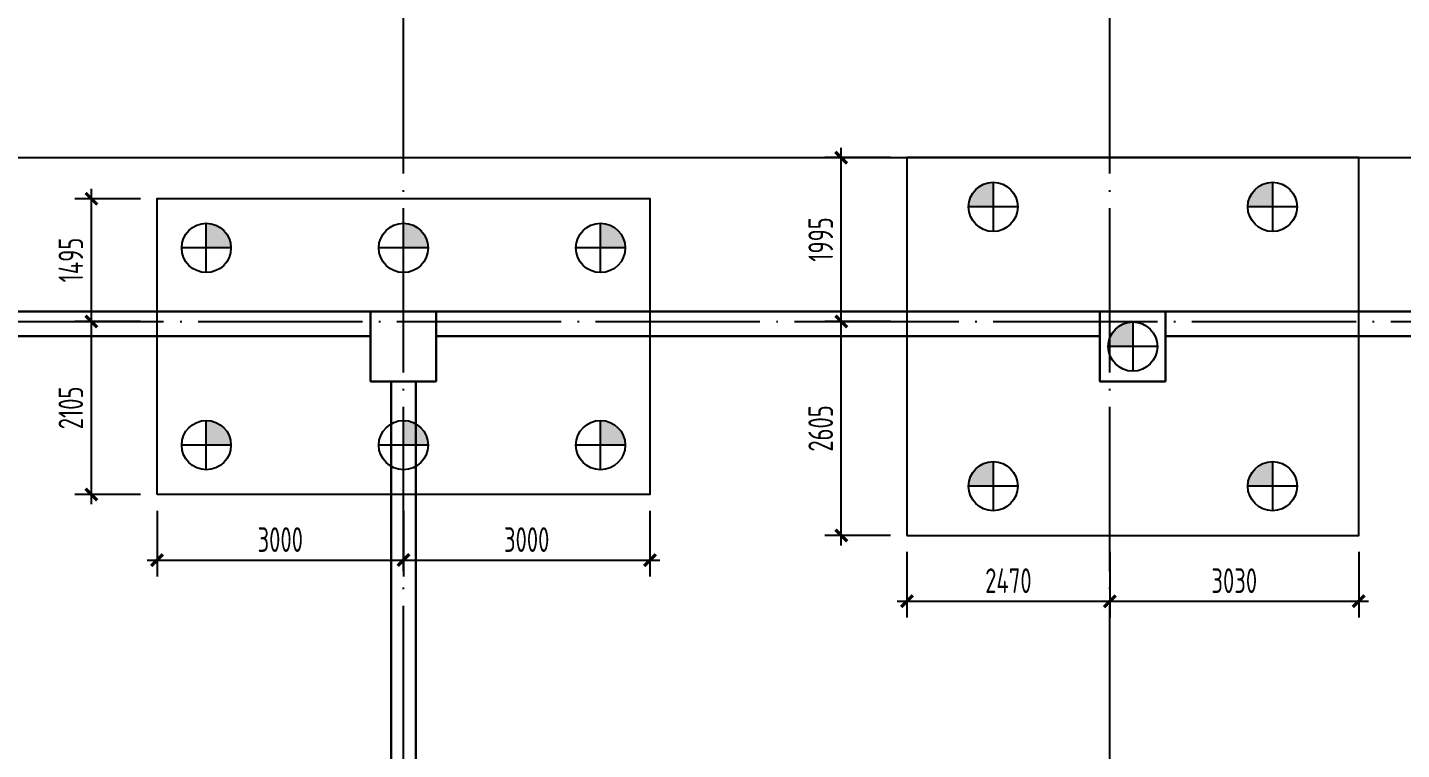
# Model space of a CAD drawing. Extents: x 2430613 to 2739493, y -1540945 to -971137.
# Drawn here: x 2511246 to 2527975, y -1305165 to -1296376 of the extents above; entities that cross this region are included whole.
import ezdxf

# ---------------------------------------------------------------- set-up
doc = ezdxf.new("R2010")
doc.units = 0
doc.header["$LTSCALE"] = 1000
doc.header["$MEASUREMENT"] = 0
doc.header["$PDMODE"] = 3
doc.header["$PDSIZE"] = 50
doc.linetypes.add('DOTE', pattern=[2.42, 2, -0.2, 0.02, -0.2])
doc.layers.get('0').update_dxf_attribs({"linetype": 'CONTINUOUS'})
doc.layers.get('DEFPOINTS').update_dxf_attribs({"linetype": 'CONTINUOUS'})
doc.layers.add('0S-墙-线', color=30, linetype='CONTINUOUS', lineweight=30)
doc.layers.add('0S-柱-线', color=50, linetype='CONTINUOUS', lineweight=30)
for name, color, linetype in [('600直径桩', 4, 'CONTINUOUS'), ('COLU_DIM', 3, 'CONTINUOUS'), ('DOTE', 1, 'DOTE'), ('S1-SLAB-Finstructions', 255, 'CONTINUOUS'), ('承台', 2, 'CONTINUOUS')]:
    doc.layers.add(name, color=color, linetype=linetype)
doc.styles.add('TSSD_Dimension', font='Tssdeng.shx', dxfattribs={"width": 0.7, "bigfont": 'hztxt.shx'})
doc.dimstyles.new('TSSD_100_100', dxfattribs={"dimtxt": 300, "dimasz": 100, "dimexe": 200, "dimexo": 200, "dimgap": 100, "dimtad": 1, "dimdec": 0, "dimzin": 0, "dimdsep": 46, "dimtxsty": 'TSSD_Dimension', "dimblk": 'ARCHTICK', "dimcen": 0, "dimdle": 120, "dimclrt": 7, "dimazin": 0, "dimtfac": 1, "dimtdec": 0, "dimtix": 1, "dimtmove": 2, "dimatfit": 0, "dimldrblk": 'ARCHTICK', "dimfxl": 1, "dimtolj": 1, "dimtzin": 0, "dimarcsym": 0})

# ---------------------------------------------------------------- blocks, each defined once
blk = doc.blocks.new('_ArchTick')
at = {"color": 0, "linetype": 'ByBlock', "const_width": 0.4}
blk.add_lwpolyline([(-0.71, -0.71), (0.71, 0.71)], dxfattribs=at)
blk = doc.blocks.new('*D2599')
at = {"layer": 'COLU_DIM', "color": 0, "lineweight": -2, "transparency": 16777216}
for p, q in [((2521954, -1302760), (2521954, -1303560)), ((2524424, -1302760), (2524424, -1303560)), ((2521834, -1303360), (2524544, -1303360))]:
    blk.add_line(p, q, dxfattribs=at)
at = {"layer": 'DEFPOINTS', "color": 0, "transparency": 16777216}
for p in [(2521954, -1302560), (2524424, -1302560), (2524424, -1303360)]:
    blk.add_point(p, dxfattribs=at)
at = {"layer": 'COLU_DIM', "color": 0, "lineweight": -2, "transparency": 16777216, "xscale": 100, "yscale": 100, "zscale": 100, "rotation": 180}
blk.add_blockref('_ArchTick', (2521954, -1303360), dxfattribs=at)
at = {"layer": 'COLU_DIM', "color": 0, "lineweight": -2, "transparency": 16777216, "xscale": 100, "yscale": 100, "zscale": 100}
blk.add_blockref('_ArchTick', (2524424, -1303360), dxfattribs=at)
at = {"layer": 'COLU_DIM', "color": 7, "transparency": 16777216, "insert": (2523189, -1303110), "char_height": 300, "attachment_point": 5, "style": 'TSSD_Dimension'}
blk.add_mtext('\\A1;2470', dxfattribs=at)
blk = doc.blocks.new('*D2600')
at = {"layer": 'COLU_DIM', "color": 0, "lineweight": -2, "transparency": 16777216}
for p, q in [((2524424, -1302760), (2524424, -1303560)), ((2527454, -1302760), (2527454, -1303560)), ((2524304, -1303360), (2527574, -1303360))]:
    blk.add_line(p, q, dxfattribs=at)
at = {"layer": 'DEFPOINTS', "color": 0, "transparency": 16777216}
for p in [(2524424, -1302560), (2527454, -1302560), (2527454, -1303360)]:
    blk.add_point(p, dxfattribs=at)
at = {"layer": 'COLU_DIM', "color": 0, "lineweight": -2, "transparency": 16777216, "xscale": 100, "yscale": 100, "zscale": 100, "rotation": 180}
blk.add_blockref('_ArchTick', (2524424, -1303360), dxfattribs=at)
at = {"layer": 'COLU_DIM', "color": 0, "lineweight": -2, "transparency": 16777216, "xscale": 100, "yscale": 100, "zscale": 100}
blk.add_blockref('_ArchTick', (2527454, -1303360), dxfattribs=at)
at = {"layer": 'COLU_DIM', "color": 7, "transparency": 16777216, "insert": (2525939, -1303110), "char_height": 300, "attachment_point": 5, "style": 'TSSD_Dimension'}
blk.add_mtext('\\A1;3030', dxfattribs=at)
blk = doc.blocks.new('*D2601')
at = {"layer": 'COLU_DIM', "color": 0, "lineweight": -2, "transparency": 16777216}
for p, q in [((2521154, -1302680), (2521154, -1299835)), ((2521754, -1299955), (2520954, -1299955)), ((2521754, -1302560), (2520954, -1302560))]:
    blk.add_line(p, q, dxfattribs=at)
at = {"layer": 'DEFPOINTS', "color": 0, "transparency": 16777216}
for p in [(2521154, -1299955), (2521954, -1299955), (2521954, -1302560)]:
    blk.add_point(p, dxfattribs=at)
at = {"layer": 'COLU_DIM', "color": 0, "lineweight": -2, "transparency": 16777216, "xscale": 100, "yscale": 100, "zscale": 100}
for p, rotation in [((2521154, -1299955), 90), ((2521154, -1302560), 270)]:
    blk.add_blockref('_ArchTick', p, dxfattribs=dict(at, rotation=rotation))
at = {"layer": 'COLU_DIM', "color": 7, "transparency": 16777216, "insert": (2520904, -1301257), "char_height": 300, "attachment_point": 5, "rotation": 90, "style": 'TSSD_Dimension'}
blk.add_mtext('\\A1;2605', dxfattribs=at)
blk = doc.blocks.new('*D2602')
at = {"layer": 'COLU_DIM', "color": 0, "lineweight": -2, "transparency": 16777216}
for p, q in [((2521754, -1297960), (2520954, -1297960)), ((2521154, -1300075), (2521154, -1297840)), ((2521754, -1299955), (2520954, -1299955))]:
    blk.add_line(p, q, dxfattribs=at)
at = {"layer": 'DEFPOINTS', "color": 0, "transparency": 16777216}
for p in [(2521154, -1297960), (2521954, -1297960), (2521954, -1299955)]:
    blk.add_point(p, dxfattribs=at)
at = {"layer": 'COLU_DIM', "color": 0, "lineweight": -2, "transparency": 16777216, "xscale": 100, "yscale": 100, "zscale": 100}
for p, rotation in [((2521154, -1297960), 90), ((2521154, -1299955), 270)]:
    blk.add_blockref('_ArchTick', p, dxfattribs=dict(at, rotation=rotation))
at = {"layer": 'COLU_DIM', "color": 7, "transparency": 16777216, "insert": (2520904, -1298957), "char_height": 300, "attachment_point": 5, "rotation": 90, "style": 'TSSD_Dimension'}
blk.add_mtext('\\A1;1995', dxfattribs=at)
blk = doc.blocks.new('*D2715')
at = {"layer": 'COLU_DIM', "color": 0, "lineweight": -2, "transparency": 16777216}
for p, q in [((2512824, -1302260), (2512824, -1303060)), ((2515824, -1302260), (2515824, -1303060)), ((2512704, -1302860), (2515944, -1302860))]:
    blk.add_line(p, q, dxfattribs=at)
at = {"layer": 'DEFPOINTS', "color": 0, "transparency": 16777216}
for p in [(2512824, -1302060), (2515824, -1302060), (2515824, -1302860)]:
    blk.add_point(p, dxfattribs=at)
at = {"layer": 'COLU_DIM', "color": 0, "lineweight": -2, "transparency": 16777216, "xscale": 100, "yscale": 100, "zscale": 100, "rotation": 180}
blk.add_blockref('_ArchTick', (2512824, -1302860), dxfattribs=at)
at = {"layer": 'COLU_DIM', "color": 0, "lineweight": -2, "transparency": 16777216, "xscale": 100, "yscale": 100, "zscale": 100}
blk.add_blockref('_ArchTick', (2515824, -1302860), dxfattribs=at)
at = {"layer": 'COLU_DIM', "color": 7, "transparency": 16777216, "insert": (2514324, -1302610), "char_height": 300, "attachment_point": 5, "style": 'TSSD_Dimension'}
blk.add_mtext('\\A1;3000', dxfattribs=at)
blk = doc.blocks.new('*D2716')
at = {"layer": 'COLU_DIM', "color": 0, "lineweight": -2, "transparency": 16777216}
for p, q in [((2515824, -1302260), (2515824, -1303060)), ((2518824, -1302260), (2518824, -1303060)), ((2515704, -1302860), (2518944, -1302860))]:
    blk.add_line(p, q, dxfattribs=at)
at = {"layer": 'DEFPOINTS', "color": 0, "transparency": 16777216}
for p in [(2515824, -1302060), (2518824, -1302060), (2518824, -1302860)]:
    blk.add_point(p, dxfattribs=at)
at = {"layer": 'COLU_DIM', "color": 0, "lineweight": -2, "transparency": 16777216, "xscale": 100, "yscale": 100, "zscale": 100, "rotation": 180}
blk.add_blockref('_ArchTick', (2515824, -1302860), dxfattribs=at)
at = {"layer": 'COLU_DIM', "color": 0, "lineweight": -2, "transparency": 16777216, "xscale": 100, "yscale": 100, "zscale": 100}
blk.add_blockref('_ArchTick', (2518824, -1302860), dxfattribs=at)
at = {"layer": 'COLU_DIM', "color": 7, "transparency": 16777216, "insert": (2517324, -1302610), "char_height": 300, "attachment_point": 5, "style": 'TSSD_Dimension'}
blk.add_mtext('\\A1;3000', dxfattribs=at)
blk = doc.blocks.new('*D2717')
at = {"layer": 'COLU_DIM', "color": 0, "lineweight": -2, "transparency": 16777216}
for p, q in [((2512024, -1302180), (2512024, -1299835)), ((2512624, -1299955), (2511824, -1299955)), ((2512624, -1302060), (2511824, -1302060))]:
    blk.add_line(p, q, dxfattribs=at)
at = {"layer": 'DEFPOINTS', "color": 0, "transparency": 16777216}
for p in [(2512024, -1299955), (2512824, -1299955), (2512824, -1302060)]:
    blk.add_point(p, dxfattribs=at)
at = {"layer": 'COLU_DIM', "color": 0, "lineweight": -2, "transparency": 16777216, "xscale": 100, "yscale": 100, "zscale": 100}
for p, rotation in [((2512024, -1299955), 90), ((2512024, -1302060), 270)]:
    blk.add_blockref('_ArchTick', p, dxfattribs=dict(at, rotation=rotation))
at = {"layer": 'COLU_DIM', "color": 7, "transparency": 16777216, "insert": (2511774, -1301007), "char_height": 300, "attachment_point": 5, "rotation": 90, "style": 'TSSD_Dimension'}
blk.add_mtext('\\A1;2105', dxfattribs=at)
blk = doc.blocks.new('*D2718')
at = {"layer": 'COLU_DIM', "color": 0, "lineweight": -2, "transparency": 16777216}
for p, q in [((2512624, -1298460), (2511824, -1298460)), ((2512024, -1300075), (2512024, -1298340)), ((2512624, -1299955), (2511824, -1299955))]:
    blk.add_line(p, q, dxfattribs=at)
at = {"layer": 'DEFPOINTS', "color": 0, "transparency": 16777216}
for p in [(2512024, -1298460), (2512824, -1298460), (2512824, -1299955)]:
    blk.add_point(p, dxfattribs=at)
at = {"layer": 'COLU_DIM', "color": 0, "lineweight": -2, "transparency": 16777216, "xscale": 100, "yscale": 100, "zscale": 100}
for p, rotation in [((2512024, -1298460), 90), ((2512024, -1299955), 270)]:
    blk.add_blockref('_ArchTick', p, dxfattribs=dict(at, rotation=rotation))
at = {"layer": 'COLU_DIM', "color": 7, "transparency": 16777216, "insert": (2511774, -1299207), "char_height": 300, "attachment_point": 5, "rotation": 90, "style": 'TSSD_Dimension'}
blk.add_mtext('\\A1;1495', dxfattribs=at)

msp = doc.modelspace()

# ---------------------------------------------------------------- hatches: boundary and pattern name
at = {"layer": '600直径桩'}
h = msp.add_hatch(color=251, dxfattribs=at)
h.dxf.hatch_style = 1
h.paths.add_polyline_path([(2523003.644, -1298259.728, 0.414213562), (2522703.644, -1298559.728), (2523003.644, -1298559.728)])
h = msp.add_hatch(color=251, dxfattribs=at)
h.dxf.hatch_style = 1
h.paths.add_polyline_path([(2526403.644, -1298259.728, 0.414213562), (2526103.644, -1298559.728), (2526403.644, -1298559.728)])
h = msp.add_hatch(color=251, dxfattribs=at)
h.dxf.hatch_style = 1
h.paths.add_polyline_path([(2513723.644, -1299059.728, 0.414213562), (2513423.644, -1298759.728), (2513423.644, -1299059.728)])
h = msp.add_hatch(color=251, dxfattribs=at)
h.dxf.hatch_style = 1
h.paths.add_polyline_path([(2516123.644, -1299059.728, 0.414213562), (2515823.644, -1298759.728), (2515823.644, -1299059.728)])
h = msp.add_hatch(color=251, dxfattribs=at)
h.dxf.hatch_style = 1
h.paths.add_polyline_path([(2518523.644, -1299059.728, 0.414213562), (2518223.644, -1298759.728), (2518223.644, -1299059.728)])
h = msp.add_hatch(color=251, dxfattribs=at)
h.dxf.hatch_style = 1
h.paths.add_polyline_path([(2524703.644, -1299959.728, 0.414213562), (2524403.644, -1300259.728), (2524703.644, -1300259.728)])
h = msp.add_hatch(color=251, dxfattribs=at)
h.dxf.hatch_style = 1
h.paths.add_polyline_path([(2513723.644, -1301459.728, 0.414213562), (2513423.644, -1301159.728), (2513423.644, -1301459.728)])
h = msp.add_hatch(color=251, dxfattribs=at)
h.dxf.hatch_style = 1
h.paths.add_polyline_path([(2516123.644, -1301459.728, 0.414213562), (2515823.644, -1301159.728), (2515823.644, -1301459.728)])
h = msp.add_hatch(color=251, dxfattribs=at)
h.dxf.hatch_style = 1
h.paths.add_polyline_path([(2518523.644, -1301459.728, 0.414213562), (2518223.644, -1301159.728), (2518223.644, -1301459.728)])
h = msp.add_hatch(color=251, dxfattribs=at)
h.dxf.hatch_style = 1
h.paths.add_polyline_path([(2523003.644, -1301659.728, 0.414213562), (2522703.644, -1301959.728), (2523003.644, -1301959.728)])
h = msp.add_hatch(color=251, dxfattribs=at)
h.dxf.hatch_style = 1
h.paths.add_polyline_path([(2526403.644, -1301659.728, 0.414213562), (2526103.644, -1301959.728), (2526403.644, -1301959.728)])

# ---------------------------------------------------------------- linework, layer by layer
at = {"layer": '0S-墙-线'}
for p, q in [((2507823.644, -1299834.728), (2515423.644, -1299834.728)), ((2516223.644, -1299834.728), (2524303.644, -1299834.728)), ((2525103.644, -1299834.728), (2532223.644, -1299834.728)), ((2507823.644, -1300134.728), (2515423.644, -1300134.728)), ((2516223.644, -1300134.728), (2524303.644, -1300134.728)), ((2525103.644, -1300134.728), (2532223.644, -1300134.728)), ((2515673.644, -1308074.728), (2515673.644, -1300684.728)), ((2515973.644, -1308074.728), (2515973.644, -1300684.728))]:
    msp.add_line(p, q, dxfattribs=at)
at = {"layer": '0S-柱-线'}
for points in [[(2516223.644, -1300684.728), (2516223.644, -1299834.728), (2515423.644, -1299834.728), (2515423.644, -1300684.728)], [(2525103.644, -1300684.728), (2525103.644, -1299834.728), (2524303.644, -1299834.728), (2524303.644, -1300684.728)]]:
    msp.add_lwpolyline(points, close=True, dxfattribs=at)
at = {"layer": '600直径桩', "color": 251}
for p, q in [((2523003.644, -1298259.728), (2523003.644, -1298859.728)), ((2526403.644, -1298259.728), (2526403.644, -1298859.728)), ((2523303.644, -1298559.728), (2522703.644, -1298559.728)), ((2526703.644, -1298559.728), (2526103.644, -1298559.728)), ((2513423.644, -1299359.728), (2513423.644, -1298759.728)), ((2515823.644, -1299359.728), (2515823.644, -1298759.728)), ((2518223.644, -1299359.728), (2518223.644, -1298759.728)), ((2513723.644, -1299059.728), (2513123.644, -1299059.728)), ((2516123.644, -1299059.728), (2515523.644, -1299059.728)), ((2518523.644, -1299059.728), (2517923.644, -1299059.728)), ((2524703.644, -1299959.728), (2524703.644, -1300559.728)), ((2525003.644, -1300259.728), (2524403.644, -1300259.728)), ((2513423.644, -1301759.728), (2513423.644, -1301159.728)), ((2515823.644, -1301759.728), (2515823.644, -1301159.728)), ((2518223.644, -1301759.728), (2518223.644, -1301159.728)), ((2513723.644, -1301459.728), (2513123.644, -1301459.728)), ((2516123.644, -1301459.728), (2515523.644, -1301459.728)), ((2518523.644, -1301459.728), (2517923.644, -1301459.728)), ((2523003.644, -1301659.728), (2523003.644, -1302259.728)), ((2526403.644, -1301659.728), (2526403.644, -1302259.728)), ((2523303.644, -1301959.728), (2522703.644, -1301959.728)), ((2526703.644, -1301959.728), (2526103.644, -1301959.728))]:
    msp.add_line(p, q, dxfattribs=at)
for centre in [(2523003.644, -1298559.728), (2526403.644, -1298559.728), (2513423.644, -1299059.728), (2515823.644, -1299059.728), (2518223.644, -1299059.728), (2524703.644, -1300259.728), (2513423.644, -1301459.728), (2515823.644, -1301459.728), (2518223.644, -1301459.728), (2523003.644, -1301959.728), (2526403.644, -1301959.728)]:
    msp.add_circle(centre, 300, dxfattribs=at)
at = {"layer": 'DOTE'}
for p, q in [((2515823.644, -1310254.728), (2515823.644, -1193054.728)), ((2524423.644, -1310254.728), (2524423.644, -1193054.728)), ((2462503.644, -1299954.728), (2570723.644, -1299954.728))]:
    msp.add_line(p, q, dxfattribs=at)
at = {"layer": 'S1-SLAB-Finstructions', "color": 2}
msp.add_lwpolyline([(2500723.644, -1297959.728), (2559523.644, -1297959.728), (2559523.644, -1310524.728), (2500723.644, -1310524.728)], close=True, dxfattribs=at)
at = {"layer": '承台', "color": 2}
for points in [[(2521953.644, -1302559.728), (2527453.644, -1302559.728), (2527453.644, -1297959.728), (2521953.644, -1297959.728)], [(2512823.644, -1302059.728), (2512823.644, -1298459.728), (2518823.644, -1298459.728), (2518823.644, -1302059.728)]]:
    msp.add_lwpolyline(points, close=True, dxfattribs=at)

# ---------------------------------------------------------------- dimensions: what is measured, and where the dimension line sits
at = {"layer": 'COLU_DIM', "color": 3}
for base, p1, p2, picture, middle in [((2521153.644, -1297959.728), (2521953.644, -1299954.728), (2521953.644, -1297959.728), '*D2602', (2520903.644, -1298957.228)), ((2512023.644, -1298459.728), (2512823.644, -1299954.728), (2512823.644, -1298459.728), '*D2718', (2511773.644, -1299207.228)), ((2512023.644, -1299954.728), (2512823.644, -1302059.728), (2512823.644, -1299954.728), '*D2717', (2511773.644, -1301007.228)), ((2521153.644, -1299954.728), (2521953.644, -1302559.728), (2521953.644, -1299954.728), '*D2601', (2520903.644, -1301257.228))]:
    dim = msp.add_linear_dim(base=base, p1=p1, p2=p2, angle=90, dimstyle='TSSD_100_100', dxfattribs=at)
    dim.commit()
    dim.dimension.update_dxf_attribs({"geometry": picture, "text_midpoint": middle})
for base, p1, p2, picture, middle in [((2515823.644, -1302859.728), (2512823.644, -1302059.728), (2515823.644, -1302059.728), '*D2715', (2514323.644, -1302609.728)), ((2518823.644, -1302859.728), (2515823.644, -1302059.728), (2518823.644, -1302059.728), '*D2716', (2517323.644, -1302609.728)), ((2524423.644, -1303359.728), (2521953.644, -1302559.728), (2524423.644, -1302559.728), '*D2599', (2523188.644, -1303109.728)), ((2527453.644, -1303359.728), (2524423.644, -1302559.728), (2527453.644, -1302559.728), '*D2600', (2525938.644, -1303109.728))]:
    dim = msp.add_linear_dim(base=base, p1=p1, p2=p2, dimstyle='TSSD_100_100', dxfattribs=at)
    dim.commit()
    dim.dimension.update_dxf_attribs({"geometry": picture, "text_midpoint": middle})

doc.saveas('drawing.dxf')
